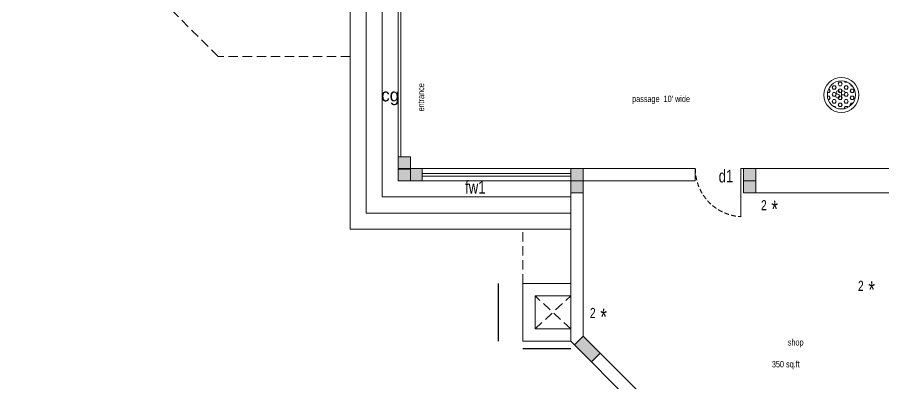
# Model space of a CAD drawing. Header units: metres. Extents: x 191982 to 427160, y -8904 to 80370.
# Drawn here: x 256643 to 272858, y 5725 to 12582 of the extents above; entities that cross this region are included whole.
import ezdxf

# ---------------------------------------------------------------- set-up
doc = ezdxf.new("R2010")
doc.units = ezdxf.units.M
doc.header["$LTSCALE"] = 700
doc.header["$MEASUREMENT"] = 0
doc.header["$PDMODE"] = 32
doc.linetypes.add('DASHED2', pattern=[0.375, 0.25, -0.125])
doc.linetypes.add('HIDDEN2', pattern=[0.1875, 0.125, -0.0625])
doc.layers.get('0').update_dxf_attribs({"lineweight": 9})
doc.layers.get('Defpoints').update_dxf_attribs({"lineweight": 9})
for name, color, linetype, lineweight in [('elevations', 22, 'Continuous', 9), ('MAIN GATE', 7, 'Continuous', 9), ('NEW PLANS', 7, 'Continuous', 9), ('PLAN', 7, 'Continuous', 9)]:
    doc.layers.add(name, color=color, linetype=linetype, lineweight=lineweight)
doc.styles.add('RVR', font='MOD20.TTF')
doc.styles.get("Standard").update_dxf_attribs({"font": 'swisscl.ttf'})
doc.dimstyles.get("Standard").update_dxf_attribs({"dimtxt": 0.23, "dimasz": 0.23, "dimexe": 0.05, "dimexo": 0.05, "dimgap": 0.06, "dimtad": 0, "dimzin": 0, "dimdsep": 46, "dimtxsty": 'Standard', "dimcen": 0, "dimse1": 1, "dimse2": 1, "dimadec": 0, "dimazin": 0, "dimtfac": 1, "dimtofl": 0, "dimtmove": 2, "dimatfit": 0, "dimfxl": 0.18, "dimtolj": 1, "dimtzin": 0, "dimarcsym": 0})

# ---------------------------------------------------------------- blocks, each defined once
blk = doc.blocks.new('*D279')
at = {"layer": 'Defpoints', "color": 0, "transparency": 16777216}
for p in [(265651.5947480831, 7599.131527703299), (266102.9550117287, 7599.131527703299), (266102.9550117287, 6519.131527703299)]:
    blk.add_point(p, dxfattribs=at)
at = {"layer": 'PLAN', "color": 0, "lineweight": -2, "transparency": 16777216}
blk.add_line((265651.5947480831, 6519.361527703299), (265651.5947480831, 7598.9015277033), dxfattribs=at)
at = {"layer": 'PLAN', "color": 0, "transparency": 16777216}
for points in [[(265651.5564147498, 7598.9015277033), (265651.6330814164, 7598.9015277033), (265651.5947480831, 7599.131527703299)], [(265651.5564147498, 6519.361527703299), (265651.6330814164, 6519.361527703299), (265651.5947480831, 6519.131527703299)]]:
    blk.add_solid(points, dxfattribs=at)
at = {"layer": 'PLAN', "color": 0, "transparency": 16777216, "insert": (265393.8728545937, 7059.131527703066), "char_height": 0.23, "attachment_point": 5, "rotation": 90}
blk.add_mtext('\\A1;1080.00', dxfattribs=at)
blk = doc.blocks.new('*D280')
at = {"layer": 'Defpoints', "color": 0, "transparency": 16777216}
for p in [(266102.9550117287, 6519.131527703299), (267002.9550117287, 6519.131527703299), (267002.9550117287, 6383.412237121534)]:
    blk.add_point(p, dxfattribs=at)
at = {"layer": 'PLAN', "color": 0, "lineweight": -2, "transparency": 16777216}
blk.add_line((266103.1850117287, 6383.412237121534), (267002.7250117288, 6383.412237121534), dxfattribs=at)
at = {"layer": 'PLAN', "color": 0, "transparency": 16777216}
for points in [[(266103.1850117287, 6383.450570454867), (266103.1850117287, 6383.373903788201), (266102.9550117287, 6383.412237121534)], [(267002.7250117288, 6383.450570454867), (267002.7250117288, 6383.373903788201), (267002.9550117287, 6383.412237121534)]]:
    blk.add_solid(points, dxfattribs=at)
at = {"layer": 'PLAN', "color": 0, "transparency": 16777216, "insert": (266552.9550117287, 6212.654656312239), "char_height": 0.23, "attachment_point": 5}
blk.add_mtext('\\A1;900.00', dxfattribs=at)
blk = doc.blocks.new('DAS')
at = {"layer": 'MAIN GATE'}
h = blk.add_hatch(dxfattribs=at)
h.set_pattern_fill('HEX', color=1, scale=0.3, style=0)
h.set_pattern_definition([(0, (0, 0), (0, 0.0649519053), [0.0375, -0.075]), (120, (0, 0), (-0.0562500000140011, -0.03247595265), [0.0375, -0.075]), (59.99999999999999, (0.0375, 0), (-0.0562500000140011, 0.03247595265), [0.0375, -0.075])])
h.paths.add_polyline_path([(-3163.778976376425, -2.19993948112133, 1), (-3163.253046591565, -2.19993948112133, 1)])
at = {"layer": 'MAIN GATE', "color": 5}
for radius in [0.3278908209049629, 0.2629648924297843]:
    blk.add_circle((-3163.516011483995, -2.19993948112133), radius, dxfattribs=at)
at = {"layer": 'NEW PLANS', "color": 7}
blk.add_text('SP', height=0.144, dxfattribs=at).set_placement((-3163.631402160362, -2.262059438114632))

msp = doc.modelspace()

# ---------------------------------------------------------------- hatches: boundary and pattern name
at = {"layer": 'elevations'}
msp.add_hatch(color=256, dxfattribs=at).paths.add_polyline_path([(267232.9550117287, 6614.400647049115), (267070.3204520378, 6451.766087376556), (267388.51850355, 6133.568035842429), (267551.153063241, 6296.202595515213)])
at = {"layer": 'NEW PLANS'}
for points in [[(263772.9550116691, 9739.131527703299), (264002.9550117287, 9739.131527703299), (264002.9550117287, 9969.131527703299), (263772.9550116691, 9969.131527703299)], [(263772.9550116691, 9749.131527703299), (263772.9550116691, 9519.131527703299), (263992.9550117287, 9519.131527703299), (263992.9550117287, 9749.131527703299)], [(263772.9550116691, 9519.131527703299), (264002.9550117287, 9519.131527703299), (264002.9550117287, 9739.131527703299), (263772.9550116691, 9739.131527703299)], [(263992.9550117287, 9749.131527703299), (263992.9550117287, 9519.131527703299), (264222.9550116691, 9519.131527703299), (264222.9550116691, 9749.131527703299)], [(267002.9550117287, 9529.131527703299), (267002.9550117287, 9749.131527703299), (267232.9550117287, 9749.131527703299), (267232.9550117287, 9529.131527703299)], [(270232.9550117287, 9529.131527703299), (270232.9550117287, 9749.131527703299), (270462.9550116691, 9749.131527703299), (270462.9550116691, 9529.131527703299)], [(270232.9550117287, 9519.131527703299), (270462.9550116691, 9519.131527703299), (270462.9550116691, 9749.131527703299), (270232.9550117287, 9749.131527703299)], [(270462.9550116691, 9519.131527703299), (270232.9550117287, 9519.131527703299), (270232.9550117287, 9749.131527703299), (270462.9550116691, 9749.131527703299)], [(267002.9550117287, 9529.131527703299), (267232.9550117287, 9529.131527703299), (267232.9550117287, 9299.131527703299), (267002.9550117287, 9299.131527703299)], [(270232.9550117287, 9529.131527703299), (270462.9550116691, 9529.131527703299), (270462.9550116691, 9299.131527703299), (270232.9550117287, 9299.131527703299)], [(270232.9550117287, 9519.131527703299), (270232.9550117287, 9299.131527703299), (270462.9550116691, 9299.131527703299), (270462.9550116691, 9519.131527703299)], [(270462.9550116691, 9519.131527703299), (270462.9550116691, 9299.131527703299), (270232.9550117287, 9299.131527703299), (270232.9550117287, 9519.131527703299)]]:
    msp.add_hatch(color=256, dxfattribs=at).paths.add_polyline_path(points)

# ---------------------------------------------------------------- linework, layer by layer
at = {"layer": 'elevations'}
msp.add_lwpolyline([(267551.153063241, 6296.202595515213), (267388.51850355, 6133.568035842429), (267070.3204520378, 6451.766087376556), (267232.9550117287, 6614.400647049115)], close=True, dxfattribs=at)
at = {"layer": 'NEW PLANS'}
for p, q in [((262872.9550117287, 8619.131527703299), (262872.9550117287, 12749.1315277033)), ((263172.9550117287, 8919.131527703299), (263172.9550117287, 12749.1315277033)), ((263472.9550116691, 9219.131527703299), (263472.9550116691, 12749.1315277033)), ((263772.9550116691, 9969.131527703299), (263772.9550116691, 12749.1315277033)), ((263822.9550117287, 9969.131527703299), (263822.9550117287, 12749.1315277033)), ((263772.9550116691, 9749.131527703299), (263772.9550116691, 9969.131527703299)), ((263772.9550116691, 9749.131527703299), (263772.9550116691, 9969.131527703299)), ((264002.9550117287, 9649.131527703299), (264002.9550117287, 9969.131527703299)), ((264002.9550117287, 9649.131527703299), (264002.9550117287, 9969.131527703299)), ((263772.9550116691, 9749.131527703299), (269332.9550116691, 9749.131527703299)), ((263772.9550116691, 9519.131527703299), (263772.9550116691, 9749.131527703299)), ((263772.9550116691, 9519.131527703299), (263772.9550116691, 9749.131527703299)), ((264002.9550117287, 9739.131527703299), (263772.9550116691, 9739.131527703299)), ((267002.9550117287, 9649.131527703299), (267002.9550117287, 9749.131527703299)), ((267232.9550117287, 9749.131527703299), (267002.9550117287, 9749.131527703299)), ((267232.9550117287, 9649.131527703299), (267232.9550117287, 9749.131527703299)), ((269332.9550116691, 9749.131527703299), (269332.9550116691, 9519.131527703299)), ((270182.9550117287, 9749.131527703299), (270462.9550116691, 9749.131527703299)), ((270182.9550117287, 9749.131527703299), (270232.9550117287, 9749.131527703299)), ((270182.9550117287, 8850.521489922467), (270182.9550117287, 9749.131527703299)), ((270462.9550116691, 9749.131527703299), (270232.9550117287, 9749.131527703299)), ((270232.9550117287, 9299.131527703299), (270232.9550117287, 9749.131527703299)), ((272562.9550117287, 9749.131527703299), (270462.9550116691, 9749.131527703299)), ((270512.9550117287, 9749.131527703299), (270462.9550116691, 9749.131527703299)), ((270462.9550116691, 9749.131527703299), (273692.9550117287, 9749.131527703299)), ((264222.9550116691, 9659.131527703299), (267002.9550117287, 9659.131527703299)), ((264222.9550116691, 9609.131527703066), (267002.9550117287, 9609.131527703066)), ((267002.9550117287, 6519.131527703299), (267002.9550117287, 9649.131527703299)), ((267232.9550117287, 6614.400647049115), (267232.9550117287, 9649.131527703299)), ((263772.9550116691, 9519.131527703299), (268432.9550117287, 9519.131527703299)), ((264002.9550117287, 9519.131527703299), (263772.9550116691, 9519.131527703299)), ((268432.9550117287, 9519.131527703299), (268552.9550117287, 9519.131527703299)), ((268552.9550117287, 9519.131527703299), (269332.9550116691, 9519.131527703299)), ((270232.9550117287, 9519.131527703299), (270462.9550116691, 9519.131527703299)), ((270462.9550116691, 9299.131527703299), (270232.9550117287, 9299.131527703299)), ((270232.9550117287, 9299.131527703299), (270462.9550116691, 9299.131527703299)), ((273242.9550117287, 9299.131527703299), (270462.9550116691, 9299.131527703299)), ((263472.9550116691, 9219.131527703299), (267002.9550117287, 9219.131527703299)), ((263172.9550117287, 8919.131527703299), (267002.9550117287, 8919.131527703299)), ((262872.9550117287, 8619.131527703299), (267002.9550117287, 8619.131527703299)), ((266102.9550117287, 6519.131527703299), (266102.9550117287, 7599.131527703299)), ((266332.9550116691, 6749.131527703299), (266332.9550116691, 7369.131527703299)), ((270232.9550117287, 3289.131527703299), (267002.9550117287, 6519.131527703299)), ((270328.224131051, 3519.131527703299), (267232.9550117287, 6614.400647049115))]:
    msp.add_line(p, q, dxfattribs=at)
for points in [[(264002.9550117287, 9969.131527703299), (263772.9550116691, 9969.131527703299), (263772.9550116691, 9519.131527703299), (264002.9550117287, 9519.131527703299)], [(264222.9550116691, 9519.131527703299), (264222.9550116691, 9749.131527703299), (263772.9550116691, 9749.131527703299), (263772.9550116691, 9519.131527703299)], [(267232.9550117287, 9299.131527703299), (267002.9550117287, 9299.131527703299), (267002.9550117287, 9749.131527703299), (267232.9550117287, 9749.131527703299)], [(270462.9550116691, 9299.131527703299), (270232.9550117287, 9299.131527703299), (270232.9550117287, 9749.131527703299), (270462.9550116691, 9749.131527703299)], [(270462.9550116691, 9749.131527703299), (270232.9550117287, 9749.131527703299), (270232.9550117287, 9299.131527703299), (270462.9550116691, 9299.131527703299)], [(270232.9550117287, 9749.131527703299), (270462.9550116691, 9749.131527703299), (270462.9550116691, 9299.131527703299), (270232.9550117287, 9299.131527703299)]]:
    msp.add_lwpolyline(points, close=True, dxfattribs=at)
at = {"layer": 'NEW PLANS', "linetype": 'HIDDEN2'}
msp.add_arc((270232.9550117287, 9749.131527703299), 900.0000000000197, 180, 266.8152614629078, dxfattribs=at)
at = {"layer": 'PLAN'}
for p, q in [((267002.9550117287, 7599.131527703299), (266102.9550117287, 7599.131527703299)), ((267002.9550117287, 7369.131527703299), (266332.9550116691, 7369.131527703299)), ((267002.9550117287, 6749.131527703299), (266332.9550116691, 6749.131527703299)), ((267002.9550117287, 6519.131527703299), (266102.9550117287, 6519.131527703299))]:
    msp.add_line(p, q, dxfattribs=at)
at = {"layer": 'PLAN', "linetype": 'DASHED2'}
for p, q in [((266332.9550116691, 6749.131527703299), (267002.9550117287, 7369.131527703299)), ((267002.9550117287, 6749.131527703299), (266332.9550116691, 7369.131527703299))]:
    msp.add_line(p, q, dxfattribs=at)
msp.add_lwpolyline([(266102.9550117287, 7599.131527703299), (266102.9550117287, 8619.131527703299), (262872.9550117287, 8619.131527703299), (262872.9550117287, 11849.1315277033), (260400.1628055606, 11849.1315277033), (256642.9550117287, 15606.33932156749), (256642.9550117287, 19209.13152770331)], dxfattribs=at)
at = {"layer": 'PLAN'}
msp.add_lwpolyline([(267002.9550117287, 7599.131527703299), (267002.9550117287, 9519.131527703299), (263772.9550116691, 9519.131527703299), (263772.9550116691, 12749.1315277033), (260772.9550116691, 12749.1315277033), (257542.9550117287, 15979.1315277033), (257542.9550117287, 19209.13152770331)], dxfattribs=at)

# ---------------------------------------------------------------- block references
at = {"layer": 'MAIN GATE', "xscale": 1000, "yscale": 1000, "zscale": 1000}
msp.add_blockref('DAS', (3435582.879757289, 13329.36280953726), dxfattribs=at)

# ---------------------------------------------------------------- texts
at = {"attachment_point": 1}
for s, insert, char_height, width in [('2', (270561.8479930792, 9158.620479290184), 187.5, 102.9945512345421), ('*', (270755.9350633654, 9147.732346173885), 312.5, 171.6575853909035), ('2', (272376.993836287, 7649.021800218194), 187.5, 102.9945512345421), ('*', (272571.0809065733, 7638.133667102353), 312.5, 171.6575853909035), ('2', (267360.3889885578, 7142.300385977185), 187.5, 102.9945512345421), ('*', (267554.4760588441, 7131.412252861111), 312.5, 171.6575853909035)]:
    msp.add_mtext(s, dxfattribs=dict(at, insert=insert, char_height=char_height, width=width))
at = {"layer": 'elevations', "style": 'RVR'}
msp.add_text('cg', height=240, dxfattribs=at).set_placement((263452.3894270096, 11008.25717482767))
at = {"layer": 'NEW PLANS'}
msp.add_text('entrance', height=120, rotation=90, dxfattribs=at).set_placement((264257.6444994244, 10820.14811646687))
for s, height, p in [("passage  10' wide", 120, (268149.5367192063, 10996.03585665305)), ('d1', 240, (269770.3039664063, 9491.104002630847)), ('fw1', 240, (265023.2657476101, 9282.710865994493)), ('shop', 120, (271063.7843250069, 6439.040234016065)), ('350 sq.ft', 120, (270765.5033479366, 6029.671214636459))]:
    msp.add_text(s, height=height, dxfattribs=at).set_placement(p)

# ---------------------------------------------------------------- dimensions: what is measured, and where the dimension line sits
at = {"layer": 'PLAN'}
dim = msp.add_linear_dim(base=(265651.5947480831, 7599.131527703299), p1=(266102.9550117287, 6519.131527703299), p2=(266102.9550117287, 7599.131527703299), angle=90, dimstyle='Standard', dxfattribs=at)
dim.commit()
dim.dimension.update_dxf_attribs({"geometry": '*D279', "text_midpoint": (265393.8728545937, 7059.131527703066), "dimtype": 160})
dim = msp.add_linear_dim(base=(267002.9550117287, 6383.412237121534), p1=(266102.9550117287, 6519.131527703299), p2=(267002.9550117287, 6519.131527703299), dimstyle='Standard', dxfattribs=at)
dim.commit()
dim.dimension.update_dxf_attribs({"geometry": '*D280', "text_midpoint": (266552.9550117287, 6212.654656312239), "dimtype": 160})

doc.saveas('drawing.dxf')
